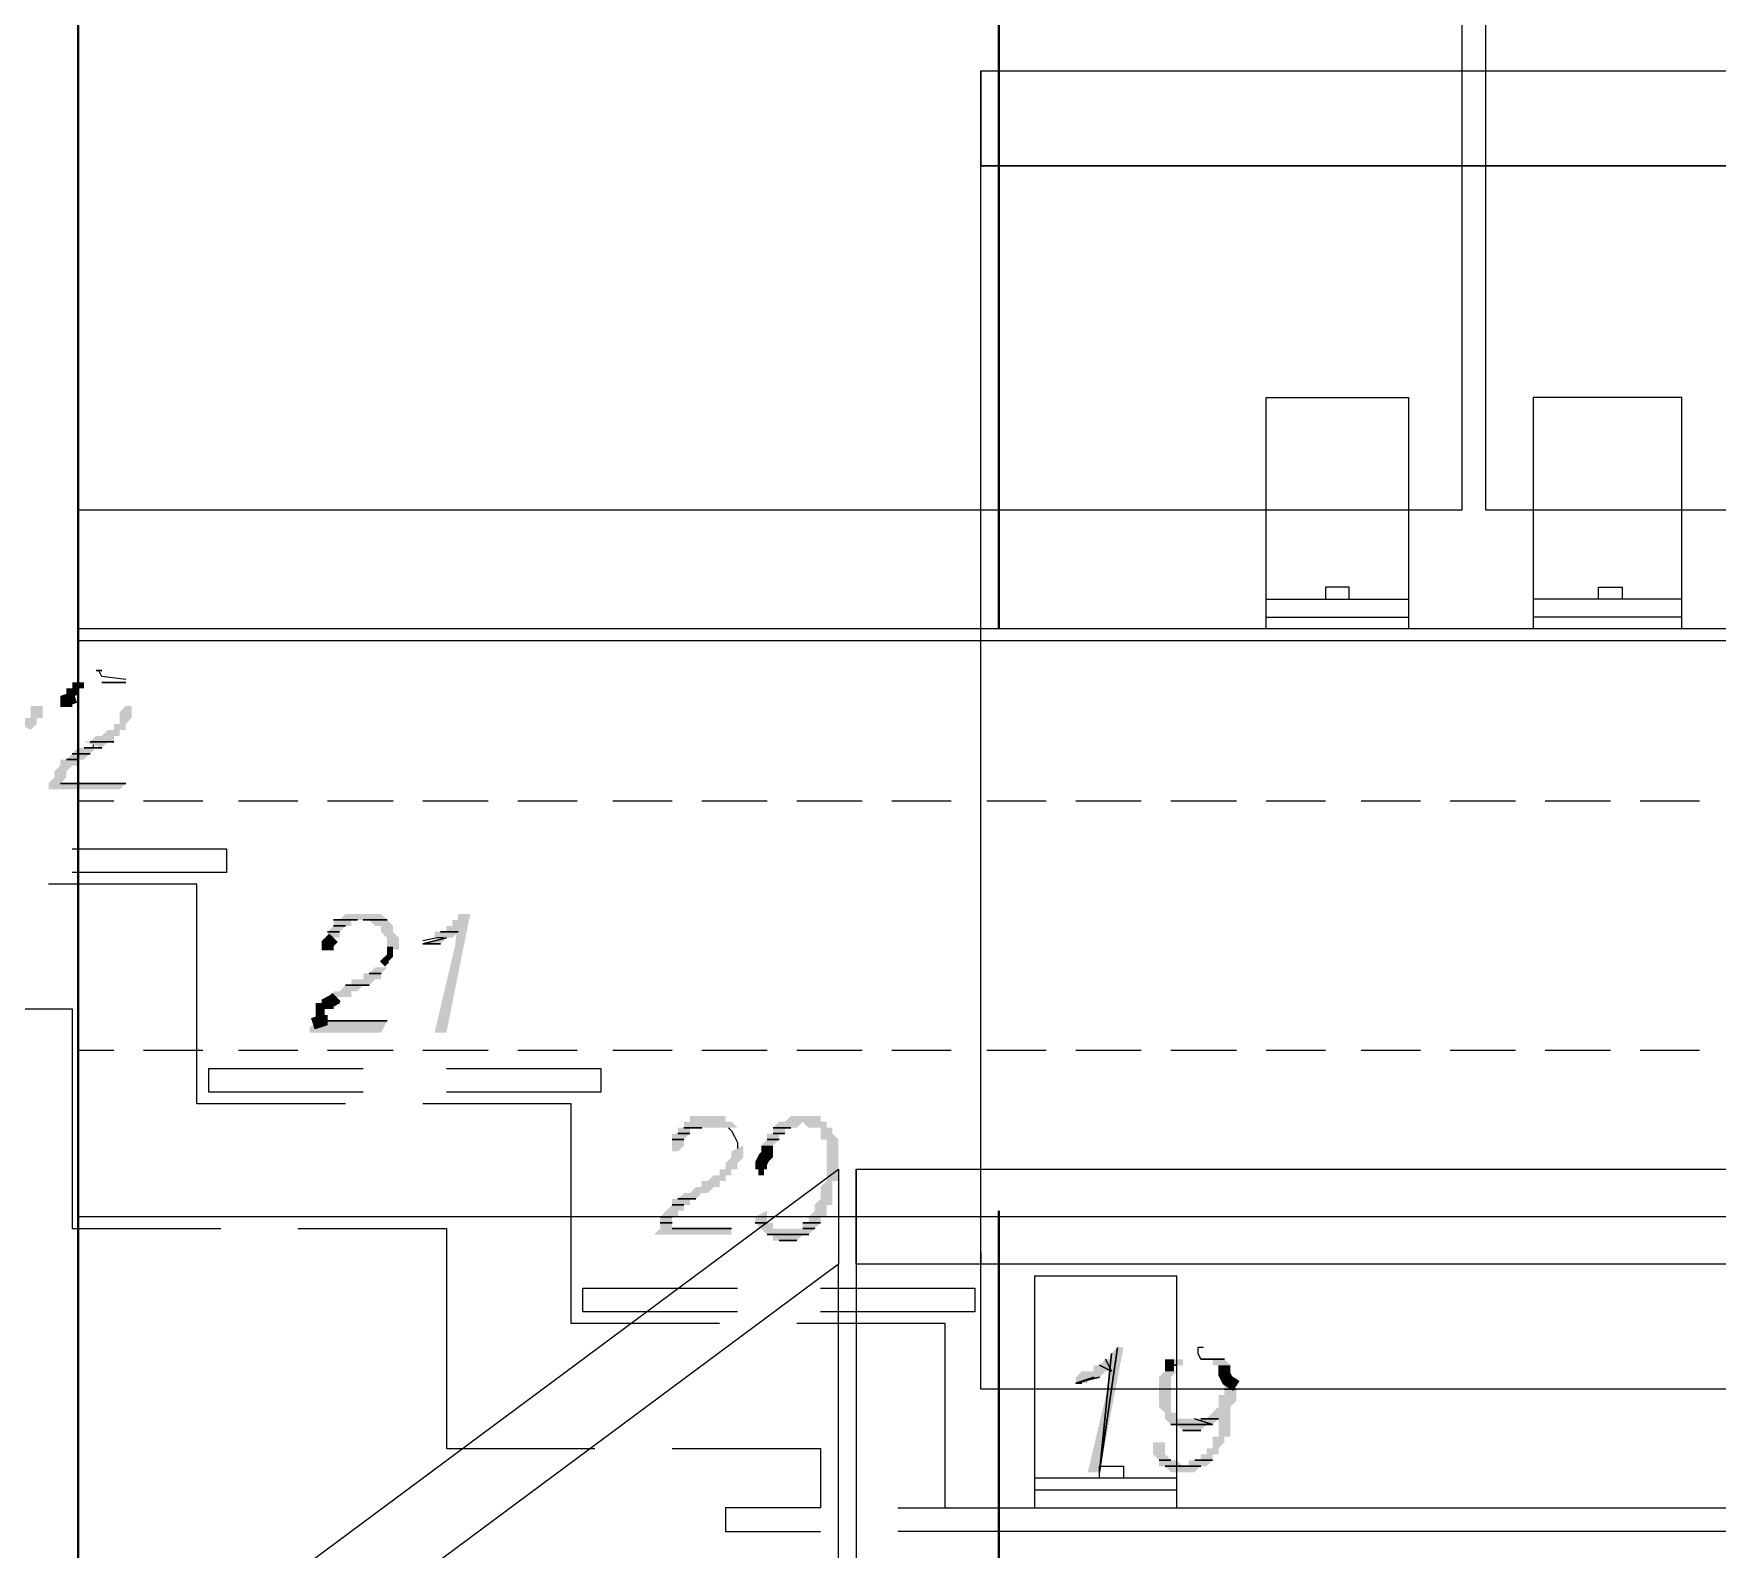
# Model space of a CAD drawing. Header units: millimetres. Extents: x 182 to 575, y -105 to 95.
# Drawn here: x 277.897 to 279.247, y 73.059 to 74.274 of the extents above; entities that cross this region are included whole.
import ezdxf

# ---------------------------------------------------------------- set-up
doc = ezdxf.new("R2010")
doc.units = ezdxf.units.MM
doc.header["$MEASUREMENT"] = 0
doc.layers.add('PDF_Geometry', color=7, linetype='Continuous')
doc.layers.add('PDF_Solid Fills', color=7, linetype='Continuous')

msp = doc.modelspace()

# ---------------------------------------------------------------- hatches: boundary and pattern name
at = {"layer": 'PDF_Solid Fills', "transparency": 33554559}
for points in [[(277.9373, 73.7539), (277.9278, 73.7539), (277.9278, 73.7491), (277.9231, 73.7491), (277.9231, 73.7396), (277.9326, 73.7443), (277.9326, 73.7491), (277.9373, 73.7491)], [(277.904, 73.7348), (277.8945, 73.7348), (277.8945, 73.7253), (277.8897, 73.7253), (277.8897, 73.7205), (277.885, 73.7205), (277.8945, 73.7158), (277.8993, 73.7205), (277.8993, 73.7253), (277.904, 73.7253)], [(278.1802, 73.5491), (278.1802, 73.5396), (278.1897, 73.5396), (278.1897, 73.5491), (278.185, 73.5539), (278.185, 73.5586), (278.1754, 73.5681), (278.1469, 73.5681), (278.1421, 73.5634), (278.1373, 73.5634), (278.1373, 73.5586), (278.1326, 73.5539), (278.1326, 73.5491), (278.1421, 73.5491), (278.1421, 73.5539), (278.1469, 73.5586), (278.1516, 73.5586), (278.1516, 73.5634), (278.1659, 73.5634), (278.1707, 73.5586), (278.1754, 73.5586), (278.1754, 73.5539)], [(278.2326, 73.5586), (278.2278, 73.5586), (278.2278, 73.5539), (278.2183, 73.5539), (278.2183, 73.5491), (278.2326, 73.5491), (278.2358, 73.5523), (278.2349, 73.5433), (278.2183, 73.4729), (278.2278, 73.4729), (278.2469, 73.5681), (278.2373, 73.5681), (278.2369, 73.5634), (278.2326, 73.5634)], [(278.2231, 73.5443), (278.2278, 73.5491), (278.2088, 73.5443)], [(278.1373, 73.5015), (278.1516, 73.5015), (278.1516, 73.5062), (278.1564, 73.5062), (278.1612, 73.511), (278.1659, 73.511), (278.1707, 73.5158), (278.1754, 73.5158), (278.1754, 73.5205), (278.1802, 73.5253), (278.1707, 73.5253), (278.1659, 73.5205), (278.1612, 73.5205), (278.1612, 73.5158), (278.1516, 73.5158), (278.1516, 73.511), (278.1469, 73.511), (278.1421, 73.5062), (278.1373, 73.5062)], [(278.1183, 73.4777), (278.1183, 73.4729), (278.1754, 73.4729), (278.1802, 73.4824), (278.1278, 73.4824)], [(278.4231, 73.3967), (278.4612, 73.3967), (278.4564, 73.4015), (278.4516, 73.4015), (278.4516, 73.4062), (278.4231, 73.4062), (278.4231, 73.4015), (278.4183, 73.4015), (278.4183, 73.3967), (278.4135, 73.3967), (278.4135, 73.392), (278.4088, 73.392), (278.4088, 73.3777), (278.4135, 73.3777), (278.4183, 73.3824), (278.4183, 73.3872), (278.4231, 73.392)], [(278.5135, 73.3205), (278.5135, 73.3158), (278.4897, 73.3158), (278.4897, 73.3205), (278.485, 73.3205), (278.485, 73.3301), (278.4754, 73.3253), (278.4754, 73.3205), (278.4802, 73.3158), (278.485, 73.311), (278.4897, 73.311), (278.4897, 73.3062), (278.5088, 73.3062), (278.5135, 73.311), (278.5183, 73.311), (278.5231, 73.3158), (278.5278, 73.3205), (278.5278, 73.3253), (278.5326, 73.3253), (278.5326, 73.3348), (278.5373, 73.3348), (278.5373, 73.3539), (278.5421, 73.3539), (278.5421, 73.3872), (278.5373, 73.392), (278.5373, 73.3967), (278.5326, 73.3967), (278.5326, 73.4015), (278.5278, 73.4015), (278.5278, 73.4062), (278.504, 73.4062), (278.4992, 73.4015), (278.4945, 73.4015), (278.4897, 73.3967), (278.4897, 73.392), (278.485, 73.392), (278.485, 73.3872), (278.4802, 73.3824), (278.4897, 73.3824), (278.4945, 73.3872), (278.4945, 73.392), (278.4992, 73.392), (278.4992, 73.3967), (278.5088, 73.3967), (278.5135, 73.4015), (278.5183, 73.3967), (278.5278, 73.3967), (278.5278, 73.3872), (278.5326, 73.3872), (278.5326, 73.3539), (278.5278, 73.3491), (278.5278, 73.3396), (278.5231, 73.3348), (278.5231, 73.3301), (278.5183, 73.3253), (278.5183, 73.3205)], [(278.4564, 73.3158), (278.4088, 73.3158), (278.4088, 73.3253), (278.4135, 73.3253), (278.4135, 73.3301), (278.4183, 73.3301), (278.4183, 73.3348), (278.4231, 73.3348), (278.4231, 73.3396), (278.4278, 73.3396), (278.4326, 73.3443), (278.4373, 73.3443), (278.4421, 73.3491), (278.4469, 73.3491), (278.4469, 73.3539), (278.4516, 73.3539), (278.4516, 73.3586), (278.4564, 73.3586), (278.4564, 73.3634), (278.4612, 73.3634), (278.4612, 73.3681), (278.4659, 73.3729), (278.4659, 73.3824), (278.4564, 73.3777), (278.4564, 73.3729), (278.4516, 73.3681), (278.4516, 73.3634), (278.4469, 73.3634), (278.4469, 73.3586), (278.4421, 73.3586), (278.4373, 73.3539), (278.4326, 73.3539), (278.4326, 73.3491), (278.4278, 73.3491), (278.4231, 73.3443), (278.4183, 73.3443), (278.4135, 73.3396), (278.4088, 73.3396), (278.4088, 73.3348), (278.404, 73.3301), (278.3993, 73.3253), (278.3993, 73.3158), (278.3945, 73.311), (278.4564, 73.311)], [(278.7587, 73.1909), (278.7421, 73.1205), (278.7516, 73.1205), (278.7707, 73.2205), (278.7659, 73.2205), (278.7612, 73.2158), (278.7607, 73.211), (278.7564, 73.211), (278.7516, 73.2062), (278.7469, 73.2062), (278.7469, 73.2015), (278.7373, 73.2015), (278.7326, 73.1967), (278.7326, 73.192), (278.7421, 73.192), (278.7421, 73.1943), (278.7516, 73.1967), (278.7564, 73.2015), (278.7597, 73.2015)], [(278.8421, 73.1491), (278.8421, 73.1396), (278.8373, 73.1396), (278.8373, 73.1348), (278.8326, 73.1348), (278.8326, 73.1301), (278.8231, 73.1301), (278.8231, 73.1253), (278.8183, 73.1253), (278.8135, 73.1301), (278.8088, 73.1301), (278.804, 73.1348), (278.804, 73.1443), (278.7945, 73.1443), (278.7945, 73.1348), (278.7993, 73.1301), (278.7993, 73.1253), (278.804, 73.1253), (278.8088, 73.1205), (278.8278, 73.1205), (278.8326, 73.1253), (278.8373, 73.1253), (278.8421, 73.1301), (278.8421, 73.1348), (278.8469, 73.1348), (278.8469, 73.1396), (278.8516, 73.1443), (278.8516, 73.1491), (278.8564, 73.1491), (278.8564, 73.1729), (278.8612, 73.1777), (278.8612, 73.1872), (278.8516, 73.192), (278.8516, 73.1824), (278.8469, 73.1824), (278.8469, 73.1729), (278.8373, 73.1634), (278.8135, 73.1634), (278.8135, 73.1681), (278.8088, 73.1681), (278.8088, 73.1967), (278.8135, 73.2015), (278.804, 73.2015), (278.7993, 73.1967), (278.7993, 73.1729), (278.804, 73.1681), (278.804, 73.1634), (278.8088, 73.1586), (278.8135, 73.1586), (278.8183, 73.1539), (278.8326, 73.1539), (278.8373, 73.1586), (278.8421, 73.1586), (278.8469, 73.1634), (278.8469, 73.1491)]]:
    msp.add_hatch(color=256, dxfattribs=at).paths.add_polyline_path(points)
h = msp.add_hatch(color=256, dxfattribs=at)
h.paths.add_polyline_path([(278.9652, 73.7501), (278.9702, 73.7501), (278.9652, 73.7501)], flags=0)
h.paths.add_polyline_path([(278.9627, 73.7426), (278.9677, 73.7426), (278.9627, 73.7426)], flags=0)
h.paths.add_polyline_path([(278.9677, 73.7376), (278.9627, 73.7376), (278.9677, 73.7376)], flags=0)
h.paths.add_polyline_path([(278.9627, 73.7301), (278.9677, 73.7301), (278.9627, 73.7301)], flags=0)
h.paths.add_polyline_path([(278.9702, 73.7276), (278.9652, 73.7276), (278.9702, 73.7276)], flags=0)
h = msp.add_hatch(color=256, dxfattribs=at)
h.paths.add_polyline_path([(279.0002, 73.7451), (278.9952, 73.7451), (279.0002, 73.7451)], flags=0)
h.paths.add_polyline_path([(278.9952, 73.7426), (279.0002, 73.7426), (278.9952, 73.7426)], flags=0)
h.paths.add_polyline_path([(278.9927, 73.7326), (278.9977, 73.7326), (278.9927, 73.7326)], flags=0)
h = msp.add_hatch(color=256, dxfattribs=at)
h.paths.add_polyline_path([(277.9707, 73.6729), (277.9183, 73.6729), (277.9231, 73.6777), (277.9231, 73.6824), (277.9278, 73.6872), (277.9326, 73.6872), (277.9326, 73.692), (277.9373, 73.692), (277.9469, 73.7015), (277.9326, 73.7015), (277.9278, 73.6967), (277.9231, 73.692), (277.9183, 73.692), (277.9183, 73.6872), (277.9135, 73.6824), (277.9135, 73.6777), (277.9088, 73.6729), (277.9088, 73.6681), (277.9659, 73.6681)])
h.paths.add_polyline_path([(277.9421, 73.7062), (277.9373, 73.7062), (277.9516, 73.7015), (277.9564, 73.7062), (277.9612, 73.7062), (277.9612, 73.711), (277.9659, 73.711), (277.9659, 73.7158), (277.9707, 73.7158), (277.9707, 73.7205), (277.9754, 73.7253), (277.9754, 73.7348), (277.9707, 73.7348), (277.9659, 73.7301), (277.9659, 73.7205), (277.9612, 73.7205), (277.9612, 73.7158), (277.9564, 73.7158), (277.9516, 73.711), (277.9469, 73.711)])
h = msp.add_hatch(color=256, dxfattribs=at)
h.paths.add_polyline_path([(278.9552, 73.7301), (278.9477, 73.7301), (278.9552, 73.7301)], flags=0)
h.paths.add_polyline_path([(278.9477, 73.7301), (278.9552, 73.7301), (278.9477, 73.7301)], flags=0)
h.paths.add_polyline_path([(278.9452, 73.7251), (278.9527, 73.7251), (278.9452, 73.7251)], flags=0)
h = msp.add_hatch(color=256, dxfattribs=at)
h.paths.add_polyline_path([(278.8183, 73.211), (278.8088, 73.211), (278.8088, 73.2062), (278.8183, 73.2062)])
h.paths.add_polyline_path([(278.8421, 73.2062), (278.8564, 73.2062), (278.8516, 73.211), (278.8421, 73.211)])

# ---------------------------------------------------------------- linework, layer by layer
at = {"layer": 'PDF_Geometry', "lineweight": 40}
for points in [[(277.6802, 66.6586), (277.6802, 83.5396), (277.9326, 83.5396), (277.9326, 66.6586)], [(278.6707, 76.5777), (278.6707, 73.7967)], [(278.6707, 73.3301), (278.6707, 69.7586)]]:
    msp.add_lwpolyline(points, dxfattribs=at)
at = {"layer": 'PDF_Geometry', "lineweight": 13}
for points in [[(277.9326, 74.8729), (279.0421, 74.8729), (279.0421, 73.892), (277.9326, 73.892)], [(279.0612, 74.8729), (280.2993, 74.8729), (280.2993, 73.892), (279.0612, 73.892)], [(278.9516, 73.8301), (278.9326, 73.8301), (278.9326, 73.8205), (278.9516, 73.8205)], [(279.1516, 73.8301), (279.1707, 73.8301), (279.1707, 73.8205), (279.1516, 73.8205)], [(277.9707, 73.7539), (277.9516, 73.7539), (277.9707, 73.7539)], [(278.1802, 73.5634), (278.1612, 73.5634), (278.1802, 73.5634)], [(278.2278, 73.5491), (278.2088, 73.5443), (278.2278, 73.5491)], [(278.2231, 73.5539), (278.2373, 73.5539), (278.2231, 73.5539)], [(278.2135, 73.5443), (278.2088, 73.5443), (278.2135, 73.5443)], [(278.2183, 73.5443), (278.2088, 73.5443), (278.2183, 73.5443)], [(278.2231, 73.5443), (278.2088, 73.5443), (278.2231, 73.5443)], [(277.3564, 72.4062), (277.3564, 72.4824), (278.5421, 73.3634), (278.5421, 73.2872)], [(280.1183, 73.3634), (280.1183, 73.2872), (278.5564, 73.2872), (278.5564, 72.3253), (280.1183, 72.3253), (280.1183, 73.2872), (278.5564, 73.2872), (278.5564, 73.3634)], [(278.7564, 73.211), (278.7612, 73.2015), (278.7564, 73.211)], [(278.8516, 73.211), (278.8326, 73.211), (278.8516, 73.211)], [(278.7469, 73.1967), (278.7326, 73.192), (278.7469, 73.1967)], [(278.7516, 73.1967), (278.7326, 73.192), (278.7516, 73.1967)], [(278.7373, 73.192), (278.7326, 73.192), (278.7373, 73.192)], [(278.8278, 73.1634), (278.8421, 73.1586), (278.8278, 73.1634)]]:
    msp.add_lwpolyline(points, close=True, dxfattribs=at)
at = {"layer": 'PDF_Geometry', "lineweight": 0}
for points in [[(280.004, 74.2443), (280.004, 74.1681), (278.6564, 74.1681), (278.6564, 74.2443)], [(278.6564, 74.1681), (280.004, 74.1681), (280.004, 73.1872), (278.6564, 73.1872)], [(278.7516, 73.1253), (278.7707, 73.1253), (278.7707, 73.1158), (278.7516, 73.1158)]]:
    msp.add_lwpolyline(points, close=True, dxfattribs=at)
for points in [[(278.6564, 74.2443), (278.6564, 74.1681)], [(278.6564, 73.2967), (278.6564, 73.2872)], [(278.8135, 73.092), (278.8135, 73.2777), (278.6993, 73.2777), (278.6993, 73.092)], [(278.8135, 73.1158), (278.6993, 73.1158)], [(278.8135, 73.1062), (278.6993, 73.1062)]]:
    msp.add_lwpolyline(points, dxfattribs=at)
at = {"layer": 'PDF_Geometry', "lineweight": 13}
for points in [[(278.885, 73.7967), (278.885, 73.9824), (278.9992, 73.9824), (278.9992, 73.7967)], [(279.2183, 73.7967), (279.2183, 73.9824), (279.0993, 73.9824), (279.0993, 73.7967)], [(278.885, 73.8205), (278.9992, 73.8205)], [(279.2183, 73.8205), (279.0993, 73.8205)], [(278.885, 73.8062), (278.9992, 73.8062)], [(279.2183, 73.8062), (279.0993, 73.8062)], [(280.2707, 73.7967), (277.9802, 73.7967), (277.9326, 73.7967)], [(277.9516, 73.7634), (277.9469, 73.7634), (277.9516, 73.7634)], [(277.9707, 73.7562), (277.9516, 73.7586), (277.9516, 73.7586), (277.9492, 73.7634), (277.9493, 73.7634), (277.9492, 73.7634)], [(277.9231, 73.7443), (277.9326, 73.7443), (277.9231, 73.7443)], [(277.9326, 73.7443), (277.9231, 73.7443), (277.9326, 73.7443)], [(277.9278, 73.7348), (277.9183, 73.7348), (277.9278, 73.7348)], [(277.9278, 73.6967), (277.9421, 73.6967), (277.9278, 73.6967)], [(277.9421, 73.6967), (277.9278, 73.6967), (277.9421, 73.6967)], [(277.9516, 73.7015), (277.9373, 73.7015), (277.9516, 73.7015)], [(277.9445, 73.7039), (277.9445, 73.7015), (277.9397, 73.7015)], [(277.9421, 73.7062), (277.9612, 73.7062), (277.9421, 73.7062)], [(277.9326, 73.692), (277.9231, 73.692), (277.9326, 73.692)], [(277.9707, 73.6729), (277.9183, 73.6729), (277.9707, 73.6729)], [(277.9612, 73.6586), (277.9326, 73.6586)], [(278.0326, 73.6586), (277.985, 73.6586)], [(278.1088, 73.6586), (278.0612, 73.6586)], [(278.185, 73.6586), (278.1326, 73.6586)], [(278.2612, 73.6586), (278.2088, 73.6586)], [(278.3326, 73.6586), (278.285, 73.6586)], [(278.4088, 73.6586), (278.3612, 73.6586)], [(278.485, 73.6586), (278.4326, 73.6586)], [(278.5612, 73.6586), (278.5088, 73.6586)], [(278.6326, 73.6586), (278.585, 73.6586)], [(278.7088, 73.6586), (278.6612, 73.6586)], [(278.785, 73.6586), (278.7326, 73.6586)], [(278.8612, 73.6586), (278.8088, 73.6586)], [(278.9326, 73.6586), (278.885, 73.6586)], [(279.0088, 73.6586), (278.9612, 73.6586)], [(279.085, 73.6586), (279.0326, 73.6586)], [(279.1612, 73.6586), (279.1088, 73.6586)], [(279.2326, 73.6586), (279.185, 73.6586)], [(277.9278, 73.6205), (278.0516, 73.6205), (278.0516, 73.6015), (277.9278, 73.6015)], [(278.1469, 73.4158), (278.0278, 73.4158), (278.0278, 73.592), (277.9088, 73.592)], [(278.1564, 73.5634), (278.1373, 73.5634), (278.1564, 73.5634)], [(278.1373, 73.5634), (278.1564, 73.5634), (278.1373, 73.5634)], [(278.1326, 73.5539), (278.1421, 73.5539), (278.1326, 73.5539)], [(278.1421, 73.5539), (278.1326, 73.5539), (278.1421, 73.5539)], [(278.1373, 73.5586), (278.1469, 73.5586), (278.1373, 73.5586)], [(278.1469, 73.5586), (278.1373, 73.5586), (278.1469, 73.5586)], [(278.2254, 73.5491), (278.2207, 73.5491), (278.2088, 73.5467)], [(278.1373, 73.5396), (278.1278, 73.5396), (278.1373, 73.5396)], [(278.1373, 73.5443), (278.1326, 73.5443), (278.1373, 73.5443)], [(278.1469, 73.511), (278.1612, 73.511), (278.1469, 73.511)], [(278.1612, 73.511), (278.1469, 73.511), (278.1612, 73.511)], [(278.1516, 73.511), (278.1659, 73.511), (278.1516, 73.511)], [(278.1659, 73.5205), (278.1754, 73.5205), (278.1659, 73.5205)], [(278.1754, 73.5205), (278.1659, 73.5205), (278.1754, 73.5205)], [(278.1421, 73.4967), (278.1278, 73.4967), (278.1421, 73.4967)], [(278.1278, 73.4967), (278.1421, 73.4967), (278.1278, 73.4967)], [(277.8088, 73.492), (277.9278, 73.492), (277.9278, 73.3158), (278.0469, 73.3158)], [(278.1802, 73.4824), (278.1278, 73.4824), (278.1802, 73.4824)], [(277.9612, 73.4586), (277.9326, 73.4586)], [(278.0326, 73.4586), (277.985, 73.4586)], [(278.1088, 73.4586), (278.0612, 73.4586)], [(278.185, 73.4586), (278.1326, 73.4586)], [(278.2612, 73.4586), (278.2088, 73.4586)], [(278.3326, 73.4586), (278.285, 73.4586)], [(278.4088, 73.4586), (278.3612, 73.4586)], [(278.485, 73.4586), (278.4326, 73.4586)], [(278.5612, 73.4586), (278.5088, 73.4586)], [(278.6326, 73.4586), (278.585, 73.4586)], [(278.7088, 73.4586), (278.6612, 73.4586)], [(278.785, 73.4586), (278.7326, 73.4586)], [(278.8612, 73.4586), (278.8088, 73.4586)], [(278.9326, 73.4586), (278.885, 73.4586)], [(279.0088, 73.4586), (278.9612, 73.4586)], [(279.085, 73.4586), (279.0326, 73.4586)], [(279.1612, 73.4586), (279.1088, 73.4586)], [(279.2326, 73.4586), (279.185, 73.4586)], [(278.1612, 73.4253), (278.0373, 73.4253), (278.0373, 73.4443), (278.1612, 73.4443)], [(278.2278, 73.4443), (278.3516, 73.4443), (278.3516, 73.4253), (278.2278, 73.4253)], [(278.4469, 73.2396), (278.3278, 73.2396), (278.3278, 73.4158), (278.2088, 73.4158)], [(278.4183, 73.3872), (278.4088, 73.3872), (278.4183, 73.3872)], [(278.4231, 73.392), (278.4135, 73.392), (278.4231, 73.392)], [(278.4326, 73.3967), (278.4183, 73.3967), (278.4326, 73.3967)], [(278.4183, 73.3967), (278.4326, 73.3967), (278.4183, 73.3967)], [(278.454, 73.3967), (278.4564, 73.3943), (278.4588, 73.3896), (278.4612, 73.3848), (278.4612, 73.3801)], [(278.485, 73.3872), (278.4945, 73.3872), (278.485, 73.3872)], [(278.4945, 73.3872), (278.485, 73.3872), (278.4945, 73.3872)], [(278.504, 73.3967), (278.4897, 73.3967), (278.504, 73.3967)], [(278.4897, 73.3967), (278.504, 73.3967), (278.4897, 73.3967)], [(278.4992, 73.392), (278.4897, 73.392), (278.4992, 73.392)], [(278.5564, 73.3634), (278.5564, 73.2872)], [(278.4088, 73.3348), (278.4183, 73.3348), (278.4088, 73.3348)], [(278.4183, 73.3348), (278.4088, 73.3348), (278.4183, 73.3348)], [(278.4135, 73.3396), (278.4278, 73.3396), (278.4135, 73.3396)], [(278.4278, 73.3396), (278.4135, 73.3396), (278.4278, 73.3396)], [(278.3993, 73.3253), (278.4088, 73.3253), (278.3993, 73.3253)], [(278.4088, 73.3205), (278.3993, 73.3205), (278.4088, 73.3205)], [(278.485, 73.3205), (278.4754, 73.3205), (278.485, 73.3205)], [(278.4754, 73.3205), (278.485, 73.3205), (278.4754, 73.3205)], [(278.5135, 73.3205), (278.5278, 73.3205), (278.5135, 73.3205)], [(278.1088, 73.3158), (278.2278, 73.3158), (278.2278, 73.1396), (278.3469, 73.1396)], [(278.4564, 73.3158), (278.4088, 73.3158), (278.4564, 73.3158)], [(278.485, 73.311), (278.5183, 73.311), (278.485, 73.311)], [(278.5183, 73.311), (278.485, 73.311), (278.5183, 73.311)], [(278.5088, 73.3062), (278.4945, 73.3062), (278.5088, 73.3062)], [(278.4945, 73.3062), (278.5088, 73.3062), (278.4945, 73.3062)], [(278.5231, 73.3158), (278.5135, 73.3158), (278.5231, 73.3158)], [(278.4612, 73.2491), (278.3373, 73.2491), (278.3373, 73.2681), (278.4612, 73.2681)], [(278.5278, 73.2681), (278.6516, 73.2681), (278.6516, 73.2491), (278.5278, 73.2491)], [(278.6278, 73.092), (278.6278, 73.2396), (278.5088, 73.2396)], [(278.7659, 73.2205), (278.7516, 73.1205), (278.7659, 73.2205)], [(278.7612, 73.2158), (278.7516, 73.1205), (278.7612, 73.2158)], [(278.835, 73.2205), (278.8302, 73.2205), (278.8302, 73.2158), (278.8302, 73.2158), (278.8326, 73.211)], [(278.7516, 73.2062), (278.7612, 73.2015), (278.7516, 73.2062)], [(278.804, 73.2062), (278.8135, 73.2062), (278.804, 73.2062)], [(278.8612, 73.1872), (278.8516, 73.1872), (278.8612, 73.1872)], [(278.8088, 73.1586), (278.8421, 73.1586), (278.8088, 73.1586)], [(278.8421, 73.1586), (278.8088, 73.1586), (278.8421, 73.1586)], [(278.8373, 73.1586), (278.8135, 73.1586), (278.8373, 73.1586)], [(278.8326, 73.1634), (278.8469, 73.1634), (278.8326, 73.1634)], [(278.8183, 73.1539), (278.8326, 73.1539), (278.8183, 73.1539)], [(278.4088, 73.1396), (278.5278, 73.1396), (278.5278, 73.092), (278.4516, 73.092), (278.4516, 73.0729), (278.5278, 73.0729)], [(278.7993, 73.1301), (278.8088, 73.1301), (278.7993, 73.1301)], [(278.8088, 73.1301), (278.7993, 73.1301), (278.8088, 73.1301)], [(278.8278, 73.1301), (278.8421, 73.1301), (278.8278, 73.1301)], [(278.8421, 73.1301), (278.8278, 73.1301), (278.8421, 73.1301)], [(278.804, 73.1253), (278.8326, 73.1253), (278.804, 73.1253)], [(278.8326, 73.1253), (278.804, 73.1253), (278.8326, 73.1253)], [(278.5897, 73.092), (278.6707, 73.092), (278.6707, 73.0729), (278.5897, 73.0729)]]:
    msp.add_lwpolyline(points, dxfattribs=at)
at = {"layer": 'PDF_Geometry', "lineweight": 20}
for points in [[(280.2612, 73.7872), (277.9326, 73.7872)], [(280.2612, 73.3253), (277.9326, 73.3253)]]:
    msp.add_lwpolyline(points, dxfattribs=at)
at = {"layer": 'PDF_Geometry', "lineweight": 13}
for points, const_width in [([(277.9302, 73.742), (277.9231, 73.7396), (277.9231, 73.7348)], 0.00952), ([(278.1373, 73.5491), (278.135, 73.5467), (278.1326, 73.5443), (278.1326, 73.5396)], 0.00952), ([(278.185, 73.5396), (278.1826, 73.5396), (278.1826, 73.5348), (278.1802, 73.5324), (278.1778, 73.5301), (278.1802, 73.5277)], 0.00476), ([(278.1302, 73.492), (278.1278, 73.492), (278.1278, 73.4872), (278.1278, 73.4824), (278.1207, 73.4801)], 0.00952), ([(278.1397, 73.5015), (278.1373, 73.4991), (278.1326, 73.4967), (278.1326, 73.492)], 0.00952), ([(278.8112, 73.2062), (278.8088, 73.2062), (278.8088, 73.2015)], 0.00952), ([(278.8516, 73.2062), (278.8516, 73.2039), (278.8516, 73.1991), (278.854, 73.1943), (278.8612, 73.1896)], 0.00952)]:
    msp.add_lwpolyline(points, dxfattribs=dict(at, const_width=const_width))
msp.add_lwpolyline([(278.485, 73.3824, 0.00952, 0.00952, 0), (278.485, 73.3801, 0.00952, 0.00952, 0), (278.485, 73.3753, 0.00952, 0.00952, 0), (278.4826, 73.3729, 0.00952, 0.00952, 0), (278.4802, 73.3681, 0.00952, 0.00952, 0), (278.4802, 73.3634, 0.00476, 0.00476, 0), (278.4802, 73.3586, 0, 0, 0), (278.4802, 73.3539, 0, 0, 0), (278.4778, 73.3491, 0, 0, 0), (278.4754, 73.3467, 0, 0, 0), (278.4754, 73.342, 0, 0, 0), (278.4778, 73.3372, 0, 0, 0), (278.4778, 73.3324, 0, 0, 0), (278.4754, 73.3277, 0, 0, 0)], format="xyseb", dxfattribs=at)
at = {"layer": 'PDF_Geometry', "color": 254, "lineweight": 20, "true_color": 0xdddddd}
msp.add_lwpolyline([(277.3564, 72.4062), (277.3564, 71.5301), (278.5421, 72.4062), (278.5421, 73.2872)], close=True, dxfattribs=at)
at = {"layer": 'PDF_Geometry', "lineweight": 20}
msp.add_lwpolyline([(279.7516, 73.092), (280.1707, 73.092), (280.1707, 73.0729), (279.7516, 73.0729), (278.6707, 73.0729), (278.6707, 73.092)], close=True, dxfattribs=at)
at = {"layer": 'PDF_Solid Fills', "transparency": 33554559}
for points in [[(278.1278, 73.492), (278.1373, 73.492), (278.1231, 73.492)], [(278.1278, 73.492), (278.1278, 73.492), (278.1373, 73.492)]]:
    msp.add_solid(points, dxfattribs=at)

doc.saveas('drawing.dxf')
